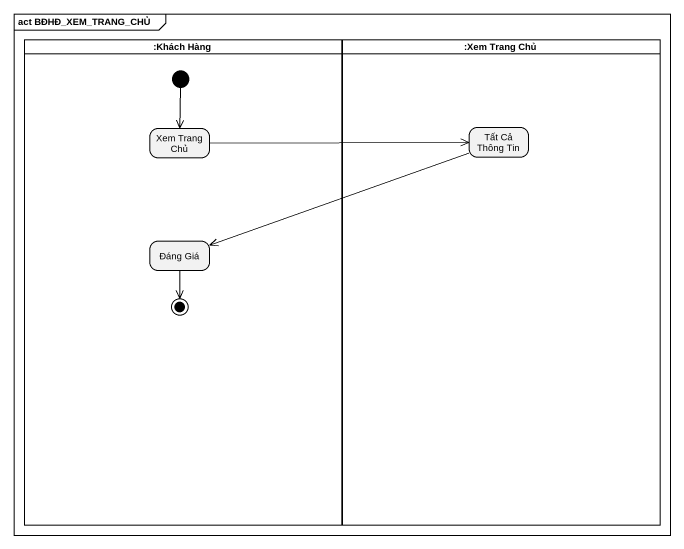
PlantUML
@startuml
mainframe act BĐHĐ_XEM_TRANG_CHỦ
hide empty description
state ":Khách Hàng" as Khách_Hàng <<partition>> {
  state "Xem Trang Chủ" as Xem_Trang_Chủ_2
  state "Đáng Giá" as Đáng_Giá
  [*] --> Xem_Trang_Chủ_2
  Đáng_Giá --> [*]
}
state ":Xem Trang Chủ" as Xem_Trang_Chủ <<partition>> {
  state "Tất Cả Thông Tin" as Tất_Cả_Thông_Tin
}
Xem_Trang_Chủ_2 -right-> Tất_Cả_Thông_Tin
Tất_Cả_Thông_Tin -left-> Đáng_Giá
@enduml
